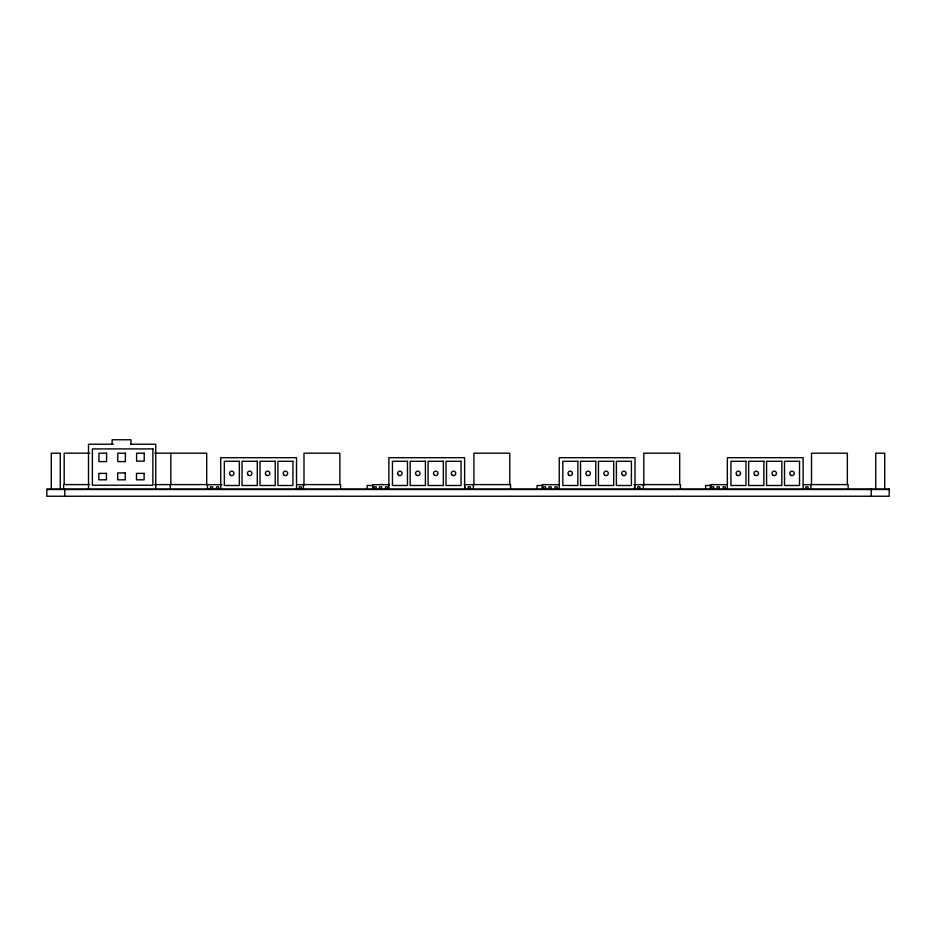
<?xml version="1.0" encoding="UTF-8"?>
<svg xmlns="http://www.w3.org/2000/svg" width="936" height="936" viewBox="0 0 936 936"><rect width="100%" height="100%" fill="white"/><g stroke="black" fill="none" stroke-linecap="round" stroke-linejoin="round"><path stroke-width="1.4" d="M113.35 444.237L88.499 444.237L88.499 489.072M130.888 444.237L155.739 444.237L155.739 489.072M89.762 453.2L64.174 453.2L64.174 484.591M154.709 453.2L206.704 453.2L206.704 484.591M89.587 484.591L63.601 484.591L63.601 489.072M154.686 484.591L207.476 484.591L207.476 489.072M206.47 484.672L221.879 484.672M296.642 484.672L305.042 484.672M389.493 484.672L372.68 484.672L372.68 489.072M464.256 484.672L474.061 484.672M558.967 484.672L542.155 484.672L542.155 489.072M633.719 484.672L644.927 484.672M727.085 484.672L710.272 484.672L710.272 489.072M803.24 484.672L811.652 484.672M373.277 485.48L367.158 485.48L367.158 489.072M542.658 485.48L537.077 485.48L537.077 489.072M711.231 485.48L705.65 485.48L705.65 489.072M46.8 489.516L889.2 489.516M884.719 489.072L884.719 453.2L875.745 453.2L875.745 489.072M871.264 489.072L871.264 496.244M848.145 489.072L848.145 484.591L810.927 484.591L810.927 489.072M847.361 484.591L847.361 453.2L811.5 453.2L811.5 484.591M808.025 489.072L808.025 486.825L805.791 486.825L805.791 489.072M803.123 489.072L803.123 457.692L727.354 457.692L727.354 489.072M725.33 489.072L725.33 486.825L723.083 486.825L723.083 489.072M719.257 489.072L719.257 486.825L717.023 486.825L717.023 489.072M713.805 489.072L713.805 486.825L711.571 486.825L711.571 489.072M680.472 489.072L680.472 484.591L643.254 484.591L643.254 489.072M679.688 484.591L679.688 453.2L643.828 453.2L643.828 484.591M639.908 489.072L639.908 486.825L637.662 486.825L637.662 489.072M634.994 489.072L634.994 457.692L559.237 457.692L559.237 489.072M634.456 486.825L634.456 489.072M557.201 489.072L557.201 486.825L554.966 486.825L554.966 489.072M551.14 489.072L551.14 486.825L548.894 486.825L548.894 489.072M545.688 489.072L545.688 486.825L543.442 486.825L543.442 489.072M510.553 489.072L510.553 484.591L473.335 484.591L473.335 489.072M509.781 484.591L509.781 453.2L473.909 453.2L473.909 484.591M470.434 489.072L470.434 486.825L468.199 486.825L468.199 489.072M464.993 486.825L464.993 489.072M464.63 489.072L464.63 457.692L388.873 457.692L388.873 489.072M387.738 489.072L387.738 486.825L385.492 486.825L385.492 489.072M381.666 489.072L381.666 486.825L379.431 486.825L379.431 489.072M376.225 489.072L376.225 486.825L373.979 486.825L373.979 489.072M340.634 489.072L340.634 484.591L303.428 484.591L303.428 489.072M339.862 484.591L339.862 453.2L303.989 453.2L303.989 484.591M301.415 489.072L301.415 486.825L299.181 486.825L299.181 489.072M296.513 489.072L296.513 457.692L220.744 457.692L220.744 489.072M218.72 489.072L218.72 486.825L216.473 486.825L216.473 489.072M212.647 489.072L212.647 486.825L210.413 486.825L210.413 489.072M170.843 453.2L170.843 484.591M170.27 484.591L170.27 489.072M130.97 444.237L130.97 439.756L112.144 439.756L112.144 444.237M64.736 489.072L64.736 496.244M60.255 489.072L60.255 453.2L51.281 453.2L51.281 489.072M152.896 448.906L92.371 448.906L92.371 485.222L152.896 485.222L152.896 448.906M106.564 453.2L98.935 453.2L98.935 461.6L106.564 461.6L106.564 453.2M125.389 453.2L117.772 453.2L117.772 461.6L125.389 461.6L125.389 453.2M144.214 453.2L136.597 453.2L136.597 461.144L144.214 461.144L144.214 453.2M239.347 461.284L224.336 461.284L224.336 485.491L239.347 485.491L239.347 461.284M257.283 461.284L242.038 461.284L242.038 485.491L257.283 485.491L257.283 461.284M275.219 461.284L259.974 461.284L259.974 485.491L275.219 485.491L275.219 461.284M292.921 461.284L277.91 461.284L277.91 485.491L292.921 485.491L292.921 461.284M407.476 461.284L392.453 461.284L392.453 485.491L407.476 485.491L407.476 461.284M425.4 461.284L410.167 461.284L410.167 485.491L425.4 485.491L425.4 461.284M443.336 461.284L428.091 461.284L428.091 485.491L443.336 485.491L443.336 461.284M461.05 461.284L446.027 461.284L446.027 485.491L461.05 485.491L461.05 461.284M577.84 461.284L562.817 461.284L562.817 485.491L577.84 485.491L577.84 461.284M595.776 461.284L580.531 461.284L580.531 485.491L595.776 485.491L595.776 461.284M613.7 461.284L598.455 461.284L598.455 485.491L613.7 485.491L613.7 461.284M631.414 461.284L616.391 461.284L616.391 485.491L631.414 485.491L631.414 461.284M745.957 461.284L730.946 461.284L730.946 485.491L745.957 485.491L745.957 461.284M763.893 461.284L748.648 461.284L748.648 485.491L763.893 485.491L763.893 461.284M781.829 461.284L766.584 461.284L766.584 485.491L781.829 485.491L781.829 461.284M799.531 461.284L784.52 461.284L784.52 485.491L799.531 485.491L799.531 461.284M125.284 472.937L117.667 472.937L117.667 479.829L125.284 479.829L125.284 472.937M106.458 473.382L98.83 473.382L98.83 479.829L106.458 479.829L106.458 473.382M144.121 473.382L136.492 473.382L136.492 479.829L144.121 479.829L144.121 473.382M889.2 489.072L46.8 489.072L46.8 496.244L889.2 496.244L889.2 489.072M248.075 474.973A2.246 2.246 0 0 0 251.831 473.967A2.246 2.246 0 0 0 249.081 471.217A2.246 2.246 0 0 0 248.075 474.973M230.607 475.324A2.246 2.246 0 0 0 233.965 473.382A2.246 2.246 0 0 0 230.607 471.44A2.246 2.246 0 0 0 230.607 475.324M284.298 475.324A2.246 2.246 0 0 0 287.656 473.382A2.246 2.246 0 0 0 284.298 471.44A2.246 2.246 0 0 0 284.298 475.324M266.479 475.324A2.246 2.246 0 0 0 269.837 473.382A2.246 2.246 0 0 0 266.479 471.44A2.246 2.246 0 0 0 266.479 475.324M416.66 475.324A2.246 2.246 0 0 0 420.03 473.382A2.246 2.246 0 0 0 416.66 471.44A2.246 2.246 0 0 0 416.66 475.324M398.724 475.324A2.246 2.246 0 0 0 402.082 473.382A2.246 2.246 0 0 0 398.724 471.44A2.246 2.246 0 0 0 398.724 475.324M452.416 475.324A2.246 2.246 0 0 0 455.785 473.382A2.246 2.246 0 0 0 452.416 471.44A2.246 2.246 0 0 0 452.416 475.324M434.596 475.324A2.246 2.246 0 0 0 437.954 473.382A2.246 2.246 0 0 0 434.596 471.44A2.246 2.246 0 0 0 434.596 475.324M587.024 475.324A2.246 2.246 0 0 0 590.394 473.382A2.246 2.246 0 0 0 587.024 471.44A2.246 2.246 0 0 0 587.024 475.324M569.088 475.324A2.246 2.246 0 0 0 572.446 473.382A2.246 2.246 0 0 0 569.088 471.44A2.246 2.246 0 0 0 569.088 475.324M622.779 475.324A2.246 2.246 0 0 0 626.149 473.382A2.246 2.246 0 0 0 622.779 471.44A2.246 2.246 0 0 0 622.779 475.324M604.96 475.324A2.246 2.246 0 0 0 608.318 473.382A2.246 2.246 0 0 0 604.96 471.44A2.246 2.246 0 0 0 604.96 475.324M754.685 474.973A2.246 2.246 0 0 0 758.441 473.967A2.246 2.246 0 0 0 755.691 471.217A2.246 2.246 0 0 0 754.685 474.973M737.205 475.324A2.246 2.246 0 0 0 740.575 473.382A2.246 2.246 0 0 0 737.205 471.44A2.246 2.246 0 0 0 737.205 475.324M790.908 475.324A2.246 2.246 0 0 0 794.266 473.382A2.246 2.246 0 0 0 790.908 471.44A2.246 2.246 0 0 0 790.908 475.324M773.089 475.324A2.246 2.246 0 0 0 776.447 473.382A2.246 2.246 0 0 0 773.089 471.44A2.246 2.246 0 0 0 773.089 475.324"/></g></svg>
